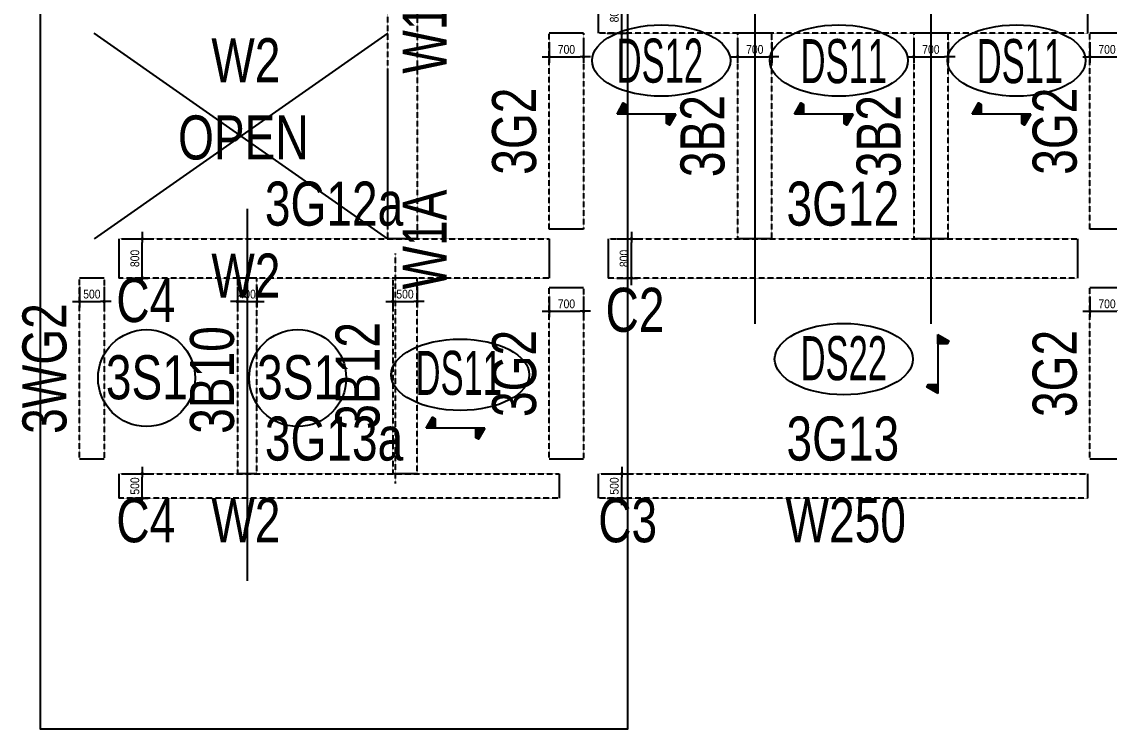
# Model space of a CAD drawing. Header units: millimetres. Extents: x -43750 to 179136, y 88330 to 153500.
# Drawn here: x 90970 to 113199, y 102485 to 116941 of the extents above; entities that cross this region are included whole.
import ezdxf
from ezdxf.enums import TextEntityAlignment as Align

# ---------------------------------------------------------------- set-up
doc = ezdxf.new("R2010")
doc.units = ezdxf.units.MM
doc.linetypes.add('HID', pattern=[2.3, 1.5, -0.8])
doc.layers.get('Defpoints').update_dxf_attribs({"color": 159})
for name, color, linetype in [('^DECK', 130, 'Continuous'), ('A-CEN', 1, 'Continuous'), ('A-OPEN', 1, 'Continuous'), ('A-TEXT-NOTE', 7, 'Continuous'), ('BEAM-TEXT', 4, 'Continuous'), ('COLUMN-TEXT', 2, 'Continuous'), ('DECK-PL', 4, 'Continuous'), ('DECK-SLAB', 4, 'Continuous'), ('GIRDER-TEXT', 7, 'Continuous'), ('TXT-SLAB', 6, 'Continuous'), ('WALL-TEXT', 6, 'Continuous'), ('보(beam)', 4, 'HID'), ('보(girder)', 7, 'HID'), ('슬래브라인', 7, 'Continuous')]:
    doc.layers.add(name, color=color, linetype=linetype)
doc.layers.add('NOPLOT', color=191, linetype='Continuous', plot=False)
doc.styles.add('Gdim', font='', dxfattribs={"width": 0.9})
doc.styles.add('Gtx', font='')
doc.styles.get('Gdim').set_extended_font_data('Dotum')
doc.styles.get('Gtx').set_extended_font_data('Dotum')
doc.dimstyles.new('Gdim200', dxfattribs={"dimscale": 200, "dimtxt": 3, "dimasz": 1.2, "dimexe": 2, "dimexo": 3, "dimgap": 1, "dimtad": 1, "dimdsep": 46, "dimlunit": 6, "dimtxsty": 'Gdim', "dimblk1": '_CIDOT', "dimblk2": '_CIDOT', "dimsah": 1, "dimcen": 2.5, "dimdle": 2, "dimclrd": 1, "dimclre": 1, "dimclrt": 3, "dimazin": 2, "dimtfac": 1, "dimtix": 1, "dimtmove": 2, "dimatfit": 3, "dimldrblk": '_CIDOT', "dimfxl": 2, "dimtolj": 1, "dimtzin": 0, "dimarcsym": 0})

# ---------------------------------------------------------------- blocks, each defined once
blk = doc.blocks.new('_CIDOT')
at = {"color": 0, "linetype": 'ByBlock'}
blk.add_line((2, 0), (-1, 0), dxfattribs=at)
at = {"color": 0, "linetype": 'ByBlock', "const_width": 0.5}
blk.add_lwpolyline([(-0.25, 0, 1), (0.25, 0, 1)], format="xyb", close=True, dxfattribs=at)
blk = doc.blocks.new('*D249')
at = {"layer": 'Defpoints', "color": 155, "lineweight": -2, "transparency": 16777216}
for p, q in [((-2025, 700), (-1605, 700)), ((-1725, 172), (-1725, 628)), ((-2025, 100), (-1605, 100))]:
    blk.add_line(p, q, dxfattribs=at)
at = {"layer": 'Defpoints', "color": 0, "transparency": 16777216}
for p in [(-2205, 700), (-1725, 700), (-2205, 100)]:
    blk.add_point(p, dxfattribs=at)
at = {"layer": 'Defpoints', "color": 155, "lineweight": -2, "transparency": 16777216, "xscale": 71.99999999999994, "yscale": 71.99999999999994, "zscale": 71.99999999999994}
for p, rotation in [((-1725, 700), 90), ((-1725, 100), 270)]:
    blk.add_blockref('_CIDOT', p, dxfattribs=dict(at, rotation=rotation))
at = {"layer": 'Defpoints', "color": 3, "transparency": 16777216, "insert": (-1876, 400), "char_height": 180, "attachment_point": 5, "rotation": 90, "style": 'Gdim'}
blk.add_mtext('\\A1;{\\C155;600}', dxfattribs=at)
blk = doc.blocks.new('*D251')
at = {"layer": 'Defpoints', "color": 155, "lineweight": -2, "transparency": 16777216}
for p, q in [((-1725, 650), (-1305, 650)), ((-1425, 222), (-1425, 578)), ((-1725, 150), (-1305, 150))]:
    blk.add_line(p, q, dxfattribs=at)
at = {"layer": 'Defpoints', "color": 0, "transparency": 16777216}
for p in [(-1905, 650), (-1425, 650), (-1905, 150)]:
    blk.add_point(p, dxfattribs=at)
at = {"layer": 'Defpoints', "color": 155, "lineweight": -2, "transparency": 16777216, "xscale": 71.99999999999994, "yscale": 71.99999999999994, "zscale": 71.99999999999994}
for p, rotation in [((-1425, 650), 90), ((-1425, 150), 270)]:
    blk.add_blockref('_CIDOT', p, dxfattribs=dict(at, rotation=rotation))
at = {"layer": 'Defpoints', "color": 3, "transparency": 16777216, "insert": (-1576, 400), "char_height": 180, "attachment_point": 5, "rotation": 90, "style": 'Gdim'}
blk.add_mtext('\\A1;{\\C155;500}', dxfattribs=at)
blk = doc.blocks.new('*D262')
at = {"layer": 'Defpoints', "color": 155, "lineweight": -2, "transparency": 16777216}
for p, q in [((-1725, 800), (-1305, 800)), ((-1425, 72), (-1425, 728)), ((-1725, 0), (-1305, 0))]:
    blk.add_line(p, q, dxfattribs=at)
at = {"layer": 'Defpoints', "color": 0, "transparency": 16777216}
for p in [(-1905, 800), (-1425, 800), (-1905, 0)]:
    blk.add_point(p, dxfattribs=at)
at = {"layer": 'Defpoints', "color": 155, "lineweight": -2, "transparency": 16777216, "xscale": 71.99999999999994, "yscale": 71.99999999999994, "zscale": 71.99999999999994}
for p, rotation in [((-1425, 800), 90), ((-1425, 0), 270)]:
    blk.add_blockref('_CIDOT', p, dxfattribs=dict(at, rotation=rotation))
at = {"layer": 'Defpoints', "color": 3, "transparency": 16777216, "insert": (-1576, 400), "char_height": 180, "attachment_point": 5, "rotation": 90, "style": 'Gdim'}
blk.add_mtext('\\A1;{\\C155;800}', dxfattribs=at)
blk = doc.blocks.new('*D273')
at = {"layer": 'Defpoints', "color": 155, "lineweight": -2, "transparency": 16777216}
for p, q in [((-1725, 800), (-1305, 800)), ((-1425, 72), (-1425, 728)), ((-1725, 0), (-1305, 0))]:
    blk.add_line(p, q, dxfattribs=at)
at = {"layer": 'Defpoints', "color": 0, "transparency": 16777216}
for p in [(-1905, 800), (-1425, 800), (-1905, 0)]:
    blk.add_point(p, dxfattribs=at)
at = {"layer": 'Defpoints', "color": 155, "lineweight": -2, "transparency": 16777216, "xscale": 71.99999999999994, "yscale": 71.99999999999994, "zscale": 71.99999999999994}
for p, rotation in [((-1425, 800), 90), ((-1425, 0), 270)]:
    blk.add_blockref('_CIDOT', p, dxfattribs=dict(at, rotation=rotation))
at = {"layer": 'Defpoints', "color": 3, "transparency": 16777216, "insert": (-1576, 400), "char_height": 180, "attachment_point": 5, "rotation": 90, "style": 'Gdim'}
blk.add_mtext('\\A1;{\\C155;800}', dxfattribs=at)
blk = doc.blocks.new('*D260')
at = {"layer": 'Defpoints', "color": 155, "lineweight": -2, "transparency": 16777216}
for p, q in [((-1725, 650), (-1305, 650)), ((-1425, 222), (-1425, 578)), ((-1725, 150), (-1305, 150))]:
    blk.add_line(p, q, dxfattribs=at)
at = {"layer": 'Defpoints', "color": 0, "transparency": 16777216}
for p in [(-1905, 650), (-1425, 650), (-1905, 150)]:
    blk.add_point(p, dxfattribs=at)
at = {"layer": 'Defpoints', "color": 155, "lineweight": -2, "transparency": 16777216, "xscale": 71.99999999999994, "yscale": 71.99999999999994, "zscale": 71.99999999999994}
for p, rotation in [((-1425, 650), 90), ((-1425, 150), 270)]:
    blk.add_blockref('_CIDOT', p, dxfattribs=dict(at, rotation=rotation))
at = {"layer": 'Defpoints', "color": 3, "transparency": 16777216, "insert": (-1576, 400), "char_height": 180, "attachment_point": 5, "rotation": 90, "style": 'Gdim'}
blk.add_mtext('\\A1;{\\C155;500}', dxfattribs=at)
blk = doc.blocks.new('*D261')
at = {"layer": 'Defpoints', "color": 155, "lineweight": -2, "transparency": 16777216}
for p, q in [((-1725, 650), (-1305, 650)), ((-1425, 222), (-1425, 578)), ((-1725, 150), (-1305, 150))]:
    blk.add_line(p, q, dxfattribs=at)
at = {"layer": 'Defpoints', "color": 0, "transparency": 16777216}
for p in [(-1905, 650), (-1425, 650), (-1905, 150)]:
    blk.add_point(p, dxfattribs=at)
at = {"layer": 'Defpoints', "color": 155, "lineweight": -2, "transparency": 16777216, "xscale": 71.99999999999994, "yscale": 71.99999999999994, "zscale": 71.99999999999994}
for p, rotation in [((-1425, 650), 90), ((-1425, 150), 270)]:
    blk.add_blockref('_CIDOT', p, dxfattribs=dict(at, rotation=rotation))
at = {"layer": 'Defpoints', "color": 3, "transparency": 16777216, "insert": (-1576, 400), "char_height": 180, "attachment_point": 5, "rotation": 90, "style": 'Gdim'}
blk.add_mtext('\\A1;{\\C155;500}', dxfattribs=at)
blk = doc.blocks.new('*D259')
at = {"layer": 'Defpoints', "color": 155, "lineweight": -2, "transparency": 16777216}
for p, q in [((-1825, 750), (-1405, 750)), ((-1525, 122), (-1525, 678)), ((-1825, 50), (-1405, 50))]:
    blk.add_line(p, q, dxfattribs=at)
at = {"layer": 'Defpoints', "color": 0, "transparency": 16777216}
for p in [(-2005, 750), (-1525, 750), (-2005, 50)]:
    blk.add_point(p, dxfattribs=at)
at = {"layer": 'Defpoints', "color": 155, "lineweight": -2, "transparency": 16777216, "xscale": 71.99999999999994, "yscale": 71.99999999999994, "zscale": 71.99999999999994}
for p, rotation in [((-1525, 750), 90), ((-1525, 50), 270)]:
    blk.add_blockref('_CIDOT', p, dxfattribs=dict(at, rotation=rotation))
at = {"layer": 'Defpoints', "color": 3, "transparency": 16777216, "insert": (-1676, 400), "char_height": 180, "attachment_point": 5, "rotation": 90, "style": 'Gdim'}
blk.add_mtext('\\A1;{\\C155;700}', dxfattribs=at)
blk = doc.blocks.new('*D252')
at = {"layer": 'Defpoints', "color": 155, "lineweight": -2, "transparency": 16777216}
for p, q in [((-888, 550), (-468, 550)), ((-588, 122), (-588, 478)), ((-888, 50), (-468, 50))]:
    blk.add_line(p, q, dxfattribs=at)
at = {"layer": 'Defpoints', "color": 0, "transparency": 16777216}
for p in [(-1068, 550), (-588, 550), (-1068, 50)]:
    blk.add_point(p, dxfattribs=at)
at = {"layer": 'Defpoints', "color": 155, "lineweight": -2, "transparency": 16777216, "xscale": 71.99999999999994, "yscale": 71.99999999999994, "zscale": 71.99999999999994}
for p, rotation in [((-588, 550), 90), ((-588, 50), 270)]:
    blk.add_blockref('_CIDOT', p, dxfattribs=dict(at, rotation=rotation))
at = {"layer": 'Defpoints', "color": 3, "transparency": 16777216, "insert": (-738, 300), "char_height": 180, "attachment_point": 5, "rotation": 90, "style": 'Gdim'}
blk.add_mtext('\\A1;{\\C155;500}', dxfattribs=at)
blk = doc.blocks.new('*D281')
at = {"layer": 'Defpoints', "color": 155, "lineweight": -2, "transparency": 16777216}
for p, q in [((-1725, 750), (-1305, 750)), ((-1425, 122), (-1425, 678)), ((-1725, 50), (-1305, 50))]:
    blk.add_line(p, q, dxfattribs=at)
at = {"layer": 'Defpoints', "color": 0, "transparency": 16777216}
for p in [(-1905, 750), (-1425, 750), (-1905, 50)]:
    blk.add_point(p, dxfattribs=at)
at = {"layer": 'Defpoints', "color": 155, "lineweight": -2, "transparency": 16777216, "xscale": 71.99999999999994, "yscale": 71.99999999999994, "zscale": 71.99999999999994}
for p, rotation in [((-1425, 750), 90), ((-1425, 50), 270)]:
    blk.add_blockref('_CIDOT', p, dxfattribs=dict(at, rotation=rotation))
at = {"layer": 'Defpoints', "color": 3, "transparency": 16777216, "insert": (-1576, 400), "char_height": 180, "attachment_point": 5, "rotation": 90, "style": 'Gdim'}
blk.add_mtext('\\A1;{\\C155;700}', dxfattribs=at)
blk = doc.blocks.new('*D283')
at = {"layer": 'Defpoints', "color": 155, "lineweight": -2, "transparency": 16777216}
for p, q in [((-1725, 800), (-1305, 800)), ((-1425, 72), (-1425, 728)), ((-1725, 0), (-1305, 0))]:
    blk.add_line(p, q, dxfattribs=at)
at = {"layer": 'Defpoints', "color": 0, "transparency": 16777216}
for p in [(-1905, 800), (-1425, 800), (-1905, 0)]:
    blk.add_point(p, dxfattribs=at)
at = {"layer": 'Defpoints', "color": 155, "lineweight": -2, "transparency": 16777216, "xscale": 71.99999999999994, "yscale": 71.99999999999994, "zscale": 71.99999999999994}
for p, rotation in [((-1425, 800), 90), ((-1425, 0), 270)]:
    blk.add_blockref('_CIDOT', p, dxfattribs=dict(at, rotation=rotation))
at = {"layer": 'Defpoints', "color": 3, "transparency": 16777216, "insert": (-1576, 400), "char_height": 180, "attachment_point": 5, "rotation": 90, "style": 'Gdim'}
blk.add_mtext('\\A1;{\\C155;800}', dxfattribs=at)
blk = doc.blocks.new('*D253')
at = {"layer": 'Defpoints', "color": 155, "lineweight": -2, "transparency": 16777216}
for p, q in [((-888, 650), (-468, 650)), ((-588, 22), (-588, 578)), ((-888, -50), (-468, -50))]:
    blk.add_line(p, q, dxfattribs=at)
at = {"layer": 'Defpoints', "color": 0, "transparency": 16777216}
for p in [(-1068, 650), (-588, 650), (-1068, -50)]:
    blk.add_point(p, dxfattribs=at)
at = {"layer": 'Defpoints', "color": 155, "lineweight": -2, "transparency": 16777216, "xscale": 71.99999999999994, "yscale": 71.99999999999994, "zscale": 71.99999999999994}
for p, rotation in [((-588, 650), 90), ((-588, -50), 270)]:
    blk.add_blockref('_CIDOT', p, dxfattribs=dict(at, rotation=rotation))
at = {"layer": 'Defpoints', "color": 3, "transparency": 16777216, "insert": (-738, 300), "char_height": 180, "attachment_point": 5, "rotation": 90, "style": 'Gdim'}
blk.add_mtext('\\A1;{\\C155;700}', dxfattribs=at)
blk = doc.blocks.new('A$C58C40D4B')
at = {"layer": 'DECK-PL'}
for points in [[(600, 2), (471, 228), (415, 196), (415, 2)], [(-600, 2), (-471, -223), (-415, -192), (-415, 2)]]:
    blk.add_hatch(color=256, dxfattribs=at).paths.add_polyline_path(points)
blk.add_line((-600, 2), (600, 2), dxfattribs=at)
for points in [[(600, 2), (471, 228), (415, 196), (415, 2), (415, 2), (471, 2), (600, 2)], [(-600, 2), (-471, -223), (-415, -192), (-415, 2), (-415, 2), (-471, 2), (-600, 2)]]:
    blk.add_lwpolyline(points, dxfattribs=at)
blk = doc.blocks.new('*D288')
at = {"layer": 'Defpoints', "color": 155, "lineweight": -2, "transparency": 16777216}
for p, q in [((-888, 500), (-468, 500)), ((-588, 572), (-588, 644)), ((-588, 100), (-588, 500)), ((-888, 100), (-468, 100)), ((-588, 28), (-588, -44))]:
    blk.add_line(p, q, dxfattribs=at)
at = {"layer": 'Defpoints', "color": 0, "transparency": 16777216}
for p in [(-1068, 500), (-588, 500), (-1068, 100)]:
    blk.add_point(p, dxfattribs=at)
at = {"layer": 'Defpoints', "color": 155, "lineweight": -2, "transparency": 16777216, "xscale": 71.99999999999994, "yscale": 71.99999999999994, "zscale": 71.99999999999994}
for p, rotation in [((-588, 500), 270), ((-588, 100), 90)]:
    blk.add_blockref('_CIDOT', p, dxfattribs=dict(at, rotation=rotation))
at = {"layer": 'Defpoints', "color": 3, "transparency": 16777216, "insert": (-738, 300), "char_height": 180, "attachment_point": 5, "rotation": 90, "style": 'Gdim'}
blk.add_mtext('\\A1;{\\C155;400}', dxfattribs=at)
blk = doc.blocks.new('*U139')
at = {"layer": 'Defpoints'}
for p, q in [((-2205.451, 700), (-2205.451, 100)), ((12994.549, 700), (12994.549, 100))]:
    blk.add_line(p, q, dxfattribs=at)
at = {"layer": '보(girder)'}
for p, q in [((-2205.451, 700), (12994.549, 700)), ((12994.549, 100), (-2205.451, 100))]:
    blk.add_line(p, q, dxfattribs=at)
at = {"layer": 'Defpoints'}
dim = blk.add_linear_dim(base=(-1725.451, 700), p1=(-2205.451, 100), p2=(-2205.451, 700), angle=90, text='{\\C155;<>}', dimstyle='Gdim200', override={"dimscale": 60, "dimzin": 8, "dimclrd": 155, "dimclre": 155}, dxfattribs=at)
dim.commit()
dim.dimension.update_dxf_attribs({"geometry": '*D249', "text_midpoint": (-1875.573, 400)})
blk = doc.blocks.new('*U143')
at = {"layer": 'Defpoints'}
for p, q in [((-1905.451, 650), (-1905.451, 150)), ((1794.549, 650), (1794.549, 150))]:
    blk.add_line(p, q, dxfattribs=at)
at = {"layer": '보(girder)'}
for p, q in [((-1905.451, 650), (1794.549, 650)), ((1794.549, 150), (-1905.451, 150))]:
    blk.add_line(p, q, dxfattribs=at)
at = {"layer": 'Defpoints'}
dim = blk.add_linear_dim(base=(-1425.451, 650), p1=(-1905.451, 150), p2=(-1905.451, 650), angle=90, text='{\\C155;<>}', dimstyle='Gdim200', override={"dimscale": 60, "dimzin": 8, "dimclrd": 155, "dimclre": 155}, dxfattribs=at)
dim.commit()
dim.dimension.update_dxf_attribs({"geometry": '*D251', "text_midpoint": (-1575.573, 400)})
blk = doc.blocks.new('*U171')
at = {"layer": 'Defpoints'}
for p, q in [((-1905.451, 800), (-1905.451, 0)), ((6894.549, 800), (6894.549, 0))]:
    blk.add_line(p, q, dxfattribs=at)
at = {"layer": '보(girder)'}
for p, q in [((-1905.451, 800), (6894.549, 800)), ((6894.549, 0), (-1905.451, 0))]:
    blk.add_line(p, q, dxfattribs=at)
at = {"layer": 'Defpoints'}
dim = blk.add_linear_dim(base=(-1425.451, 800), p1=(-1905.451, 0), p2=(-1905.451, 800), angle=90, text='{\\C155;<>}', dimstyle='Gdim200', override={"dimscale": 60, "dimzin": 8, "dimclrd": 155, "dimclre": 155}, dxfattribs=at)
dim.commit()
dim.dimension.update_dxf_attribs({"geometry": '*D262', "text_midpoint": (-1575.573, 400)})
blk = doc.blocks.new('*U193')
at = {"layer": 'Defpoints'}
for p, q in [((-1905.451, 800), (-1905.451, 0)), ((7694.549, 800), (7694.549, 0))]:
    blk.add_line(p, q, dxfattribs=at)
at = {"layer": '보(girder)'}
for p, q in [((-1905.451, 800), (7694.549, 800)), ((7694.549, 0), (-1905.451, 0))]:
    blk.add_line(p, q, dxfattribs=at)
at = {"layer": 'Defpoints'}
dim = blk.add_linear_dim(base=(-1425.451, 800), p1=(-1905.451, 0), p2=(-1905.451, 800), angle=90, text='{\\C155;<>}', dimstyle='Gdim200', override={"dimscale": 60, "dimzin": 8, "dimclrd": 155, "dimclre": 155}, dxfattribs=at)
dim.commit()
dim.dimension.update_dxf_attribs({"geometry": '*D273', "text_midpoint": (-1575.573, 400)})
blk = doc.blocks.new('*U167')
at = {"layer": 'Defpoints'}
for p, q in [((-1905.451, 650), (-1905.451, 150)), ((7094.549, 650), (7094.549, 150))]:
    blk.add_line(p, q, dxfattribs=at)
at = {"layer": '보(girder)'}
for p, q in [((-1905.451, 650), (7094.549, 650)), ((7094.549, 150), (-1905.451, 150))]:
    blk.add_line(p, q, dxfattribs=at)
at = {"layer": 'Defpoints'}
dim = blk.add_linear_dim(base=(-1425.451, 650), p1=(-1905.451, 150), p2=(-1905.451, 650), angle=90, text='{\\C155;<>}', dimstyle='Gdim200', override={"dimscale": 60, "dimzin": 8, "dimclrd": 155, "dimclre": 155}, dxfattribs=at)
dim.commit()
dim.dimension.update_dxf_attribs({"geometry": '*D260', "text_midpoint": (-1575.573, 400)})
blk = doc.blocks.new('*U169')
at = {"layer": 'Defpoints'}
for p, q in [((-1905.451, 650), (-1905.451, 150)), ((8094.549, 650), (8094.549, 150))]:
    blk.add_line(p, q, dxfattribs=at)
at = {"layer": '보(girder)'}
for p, q in [((-1905.451, 650), (8094.549, 650)), ((8094.549, 150), (-1905.451, 150))]:
    blk.add_line(p, q, dxfattribs=at)
at = {"layer": 'Defpoints'}
dim = blk.add_linear_dim(base=(-1425.451, 650), p1=(-1905.451, 150), p2=(-1905.451, 650), angle=90, text='{\\C155;<>}', dimstyle='Gdim200', override={"dimscale": 60, "dimzin": 8, "dimclrd": 155, "dimclre": 155}, dxfattribs=at)
dim.commit()
dim.dimension.update_dxf_attribs({"geometry": '*D261', "text_midpoint": (-1575.573, 400)})
blk = doc.blocks.new('*U165')
at = {"layer": 'Defpoints'}
for p, q in [((-2005.451, 750), (-2005.451, 50)), ((1494.549, 750), (1494.549, 50))]:
    blk.add_line(p, q, dxfattribs=at)
at = {"layer": '보(girder)'}
for p, q in [((-2005.451, 750), (1494.549, 750)), ((1494.549, 50), (-2005.451, 50))]:
    blk.add_line(p, q, dxfattribs=at)
at = {"layer": 'Defpoints'}
dim = blk.add_linear_dim(base=(-1525.451, 750), p1=(-2005.451, 50), p2=(-2005.451, 750), angle=90, text='{\\C155;<>}', dimstyle='Gdim200', override={"dimscale": 60, "dimzin": 8, "dimclrd": 155, "dimclre": 155}, dxfattribs=at)
dim.commit()
dim.dimension.update_dxf_attribs({"geometry": '*D259', "text_midpoint": (-1675.573, 400)})
blk = doc.blocks.new('*U153')
at = {"layer": 'Defpoints'}
for p, q in [((-1067.879, 550), (-1067.879, 50)), ((2932.121, 550), (2932.121, 50))]:
    blk.add_line(p, q, dxfattribs=at)
at = {"layer": '보(beam)'}
for p, q in [((2932.121, 550), (-1067.879, 550)), ((-1067.879, 50), (2932.121, 50))]:
    blk.add_line(p, q, dxfattribs=at)
at = {"layer": 'Defpoints'}
dim = blk.add_linear_dim(base=(-587.879, 550), p1=(-1067.879, 50), p2=(-1067.879, 550), angle=90, text='{\\C155;<>}', dimstyle='Gdim200', override={"dimscale": 60, "dimzin": 8, "dimclrd": 155, "dimclre": 155}, dxfattribs=at)
dim.commit()
dim.dimension.update_dxf_attribs({"geometry": '*D252', "text_midpoint": (-738.001, 300)})
blk = doc.blocks.new('*U209')
at = {"layer": 'Defpoints'}
for p, q in [((-1905.451, 750), (-1905.451, 50)), ((2094.549, 750), (2094.549, 50))]:
    blk.add_line(p, q, dxfattribs=at)
at = {"layer": '보(girder)'}
for p, q in [((-1905.451, 750), (2094.549, 750)), ((2094.549, 50), (-1905.451, 50))]:
    blk.add_line(p, q, dxfattribs=at)
at = {"layer": 'Defpoints'}
dim = blk.add_linear_dim(base=(-1425.451, 750), p1=(-1905.451, 50), p2=(-1905.451, 750), angle=90, text='{\\C155;<>}', dimstyle='Gdim200', override={"dimscale": 60, "dimzin": 8, "dimclrd": 155, "dimclre": 155}, dxfattribs=at)
dim.commit()
dim.dimension.update_dxf_attribs({"geometry": '*D281', "text_midpoint": (-1575.573, 400)})
blk = doc.blocks.new('*U213')
at = {"layer": 'Defpoints'}
for p, q in [((-1905.451, 800), (-1905.451, 0)), ((8094.549, 800), (8094.549, 0))]:
    blk.add_line(p, q, dxfattribs=at)
at = {"layer": '보(girder)'}
for p, q in [((-1905.451, 800), (8094.549, 800)), ((8094.549, 0), (-1905.451, 0))]:
    blk.add_line(p, q, dxfattribs=at)
at = {"layer": 'Defpoints'}
dim = blk.add_linear_dim(base=(-1425.451, 800), p1=(-1905.451, 0), p2=(-1905.451, 800), angle=90, text='{\\C155;<>}', dimstyle='Gdim200', override={"dimscale": 60, "dimzin": 8, "dimclrd": 155, "dimclre": 155}, dxfattribs=at)
dim.commit()
dim.dimension.update_dxf_attribs({"geometry": '*D283', "text_midpoint": (-1575.573, 400)})
blk = doc.blocks.new('*U155')
at = {"layer": 'Defpoints'}
for p, q in [((-1067.879, 650), (-1067.879, -50)), ((3132.121, 650), (3132.121, -50))]:
    blk.add_line(p, q, dxfattribs=at)
at = {"layer": '보(beam)'}
for p, q in [((3132.121, 650), (-1067.879, 650)), ((-1067.879, -50), (3132.121, -50))]:
    blk.add_line(p, q, dxfattribs=at)
at = {"layer": 'Defpoints'}
dim = blk.add_linear_dim(base=(-587.879, 650), p1=(-1067.879, -50), p2=(-1067.879, 650), angle=90, text='{\\C155;<>}', dimstyle='Gdim200', override={"dimscale": 60, "dimzin": 8, "dimclrd": 155, "dimclre": 155}, dxfattribs=at)
dim.commit()
dim.dimension.update_dxf_attribs({"geometry": '*D253', "text_midpoint": (-738.001, 300)})
blk = doc.blocks.new('*U223')
at = {"layer": 'Defpoints'}
for p, q in [((-1067.879, 500), (-1067.879, 100)), ((2932.121, 500), (2932.121, 100))]:
    blk.add_line(p, q, dxfattribs=at)
at = {"layer": '보(beam)'}
for p, q in [((2932.121, 500), (-1067.879, 500)), ((-1067.879, 100), (2932.121, 100))]:
    blk.add_line(p, q, dxfattribs=at)
at = {"layer": 'Defpoints'}
dim = blk.add_linear_dim(base=(-587.879, 500), p1=(-1067.879, 100), p2=(-1067.879, 500), angle=90, text='{\\C155;<>}', dimstyle='Gdim200', override={"dimscale": 60, "dimzin": 8, "dimclrd": 155, "dimclre": 155}, dxfattribs=at)
dim.commit()
dim.dimension.update_dxf_attribs({"geometry": '*D288', "text_midpoint": (-738.001, 300)})

msp = doc.modelspace()

# ---------------------------------------------------------------- linework, layer by layer
at = {"layer": '^DECK', "color": 0}
for centre in [(93520.918, 109660.918), (96610.918, 109660.918)]:
    msp.add_circle(centre, 990.918, dxfattribs=at)
for centre in [(104042.381, 116148.176), (107672.381, 116148.176), (111302.381, 116148.176), (107772.381, 110048.176), (99932.381, 109728.176)]:
    msp.add_ellipse(centre, major_axis=(1412.381, 0), ratio=0.51617646, dxfattribs=at)
at = {"layer": 'A-CEN'}
for p, q in [((105953.571, 153500), (105953.571, 110771.892)), ((109553.571, 153500), (109553.571, 110771.892)), ((95578.571, 113120.034), (95578.571, 105515.017))]:
    msp.add_line(p, q, dxfattribs=at)
at = {"layer": 'A-OPEN'}
for p, q in [((98453.571, 116705.018), (92453.571, 112505.018)), ((98453.571, 112505.018), (92453.571, 116705.018))]:
    msp.add_line(p, q, dxfattribs=at)
at = {"layer": 'A-OPEN', "linetype": 'HID'}
msp.add_line((98603.571, 112205.018), (98603.571, 107505.018), dxfattribs=at)
at = {"layer": 'NOPLOT', "elevation": 0}
msp.add_lwpolyline([(91353.571, 130305.017), (103353.572, 130305.017), (103353.572, 102485.017), (91353.571, 102485.017)], close=True, dxfattribs=at)
at = {"layer": '슬래브라인'}
msp.add_line((98453.571, 112855.018), (98453.571, 115955.018), dxfattribs=at)

# ---------------------------------------------------------------- block references
at = {"layer": 'DECK-PL', "xscale": -1}
for p in [(103737.526, 115053.469), (107367.526, 115053.469), (110997.526, 115053.469), (99837.526, 108633.469)]:
    msp.add_blockref('A$C58C40D4B', p, dxfattribs=at)
at = {"layer": 'DECK-PL', "xscale": -1.000000000000006, "rotation": 90}
msp.add_blockref('A$C58C40D4B', (109696.531, 109947.526), dxfattribs=at)
at = {"layer": '보(beam)', "rotation": 270}
for name, p in [('*U155', (105653.571, 115637.139)), ('*U155', (109253.571, 115637.139)), ('*U223', (95278.571, 110637.139)), ('*U153', (98503.571, 110637.139))]:
    msp.add_blockref(name, p, dxfattribs=at)
at = {"layer": '보(girder)', "rotation": 270}
for name, p in [('*U139', (98353.571, 125499.567)), ('*U209', (101703.571, 114799.567)), ('*U209', (112753.571, 114799.567)), ('*U143', (92003.571, 109799.567)), ('*U165', (101703.571, 109499.567)), ('*U165', (112753.571, 109499.567))]:
    msp.add_blockref(name, p, dxfattribs=at)
at = {"layer": '보(girder)'}
for name, p in [('*U213', (104659.022, 116705.018)), ('*U171', (94859.022, 111705.018)), ('*U193', (104859.022, 111705.018)), ('*U167', (94859.022, 107055.018)), ('*U169', (104659.022, 107055.018))]:
    msp.add_blockref(name, p, dxfattribs=at)

# ---------------------------------------------------------------- texts
at = {"layer": 'A-TEXT-NOTE', "style": 'Gtx', "width": 0.8}
msp.add_text('OPEN', height=900, dxfattribs=at).set_placement((95499.891, 114576.866), align=Align.MIDDLE_CENTER)
at = {"layer": 'BEAM-TEXT', "style": 'Gtx', "width": 0.8}
for s, p in [('3B2', (105603.571, 114605.018)), ('3B2', (109203.571, 114605.018)), ('3B12', (98553.571, 109705.018)), ('3B10', (95578.571, 109621.153))]:
    msp.add_text(s, height=900, rotation=90, dxfattribs=at).set_placement(p, align=Align.BOTTOM_CENTER)
at = {"layer": 'COLUMN-TEXT', "color": 3, "style": 'Gtx', "width": 0.8}
for s, p in [('C4', (92903.571, 111705.085)), ('C2', (102903.571, 111505.085)), ('C4', (92903.571, 107205.085)), ('C3', (102753.571, 107205.018))]:
    msp.add_text(s, height=900, dxfattribs=at).set_placement(p, align=Align.TOP_LEFT)
at = {"layer": 'DECK-SLAB', "style": 'Gtx', "width": 0.6}
for s, p in [('DS12', (103130, 115696.866, 0)), ('DS11', (106890, 115686.866, 0)), ('DS11', (110490, 115686.866, 0)), ('DS22', (106890, 109616.866, 0)), ('DS11', (99020, 109316.866, 0))]:
    msp.add_text(s, height=900, dxfattribs=at).set_placement(p)
at = {"layer": 'GIRDER-TEXT', "style": 'Gtx', "width": 0.8}
for s, p in [('3G2', (101753.571, 114705.018)), ('3G2', (112803.571, 114705.018)), ('3WG2', (92153.571, 109855.018)), ('3G2', (101753.571, 109755.018)), ('3G2', (112803.571, 109755.018))]:
    msp.add_text(s, height=900, rotation=90, dxfattribs=at).set_placement(p, align=Align.BOTTOM_CENTER)
for s, p in [('3G12a', (97353.571, 112505.018)), ('3G12', (107753.571, 112505.018)), ('3G13a', (97353.571, 107705.018)), ('3G13', (107753.571, 107705.018))]:
    msp.add_text(s, height=900, dxfattribs=at).set_placement(p, align=Align.BOTTOM_CENTER)
at = {"layer": 'TXT-SLAB', "style": 'Gtx', "width": 0.8}
for p in [(92690, 109226.726), (95780, 109226.726)]:
    msp.add_text('3S1', height=900, dxfattribs=at).set_placement(p)
at = {"layer": 'WALL-TEXT', "style": 'Gtx', "width": 0.8}
for p in [(98753.571, 116901.217, 0), (98753.571, 112491.217, 0)]:
    msp.add_text('W1A', height=900, rotation=90, dxfattribs=at).set_placement(p, align=Align.TOP_CENTER)
for s, p in [('W2', (95551.25, 116605.018, 0)), ('W2', (95551.25, 112205.018, 0)), ('W2', (95551.25, 107205.018, 0)), ('W250', (107813.558, 107205.018, 0))]:
    msp.add_text(s, height=900, dxfattribs=at).set_placement(p, align=Align.TOP_CENTER)

doc.saveas('drawing.dxf')
